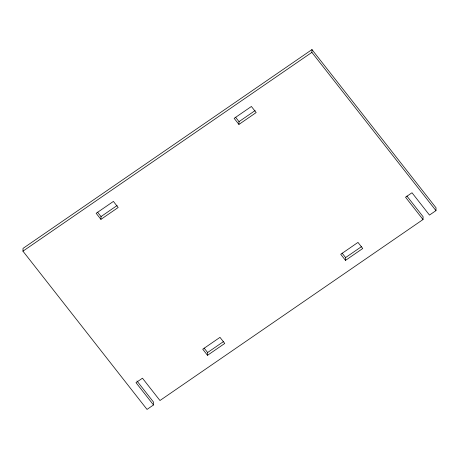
<?xml version="1.0" encoding="UTF-8"?>
<svg xmlns="http://www.w3.org/2000/svg" width="459" height="459" viewBox="0 0 459 459"><rect width="100%" height="100%" fill="white"/><g stroke="black" fill="none" stroke-linecap="round" stroke-linejoin="round"><path stroke-width="0.69" d="M22.95 251.165L23.042 248.376L311.971 49.583L436.05 207.835L435.958 210.624L429.486 215.076L411.993 192.757L405.521 197.209L423.02 219.528L159.962 400.518L142.468 378.199L135.996 382.645L153.495 404.964L147.029 409.417L22.95 251.165L311.879 52.372L311.971 49.583M100.928 219.373L96.155 213.292L113.407 201.421L118.175 207.508L100.928 219.373L101.02 216.591L97.549 212.161M153.495 404.964L153.587 402.176L136.966 380.976M207.508 355.312L202.735 349.224L219.981 337.359L224.755 343.441L207.508 355.312L207.6 352.523L204.129 348.1M238.927 124.429L234.153 118.342L251.4 106.477L256.174 112.564L238.927 124.429L239.019 121.641L235.547 117.217M345.501 260.368L340.733 254.28L357.98 242.409L362.753 248.497L345.501 260.368L345.593 257.579L342.127 253.15M423.02 219.528L423.112 216.74L406.926 196.096M101.02 216.591L117.12 205.512M239.019 121.641L255.118 110.567M207.6 352.523L223.699 341.444M345.593 257.579L361.698 246.5M311.879 52.372L435.958 210.624"/></g></svg>
